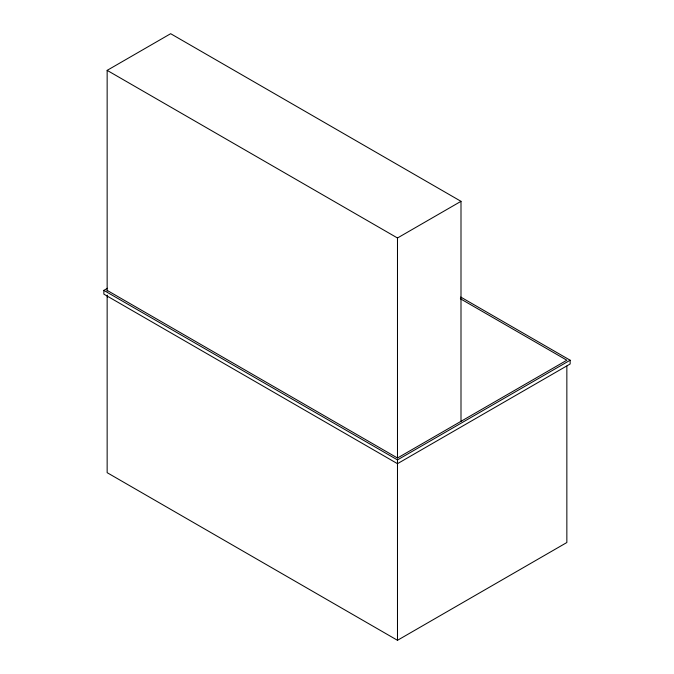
<?xml version="1.0" encoding="UTF-8"?>
<svg xmlns="http://www.w3.org/2000/svg" width="674" height="674" viewBox="0 0 674 674"><rect width="100%" height="100%" fill="white"/><g stroke="black" fill="none" stroke-linecap="round" stroke-linejoin="round"><path stroke-width="1.01" d="M107.149 291.075L107.149 70.366L170.657 33.7L460.999 201.324L460.999 421.334M460.713 297.049L570.145 360.219L570.145 363.994L397.483 463.678L103.855 294.15L103.855 290.376L107.495 288.278M107.149 70.366L397.483 237.989L460.999 201.324M107.149 290.376L397.483 458.008L566.851 360.219L460.367 298.742M103.855 290.376L397.483 459.904L570.145 360.219M107.149 295.204L107.149 472.676L397.483 640.3L566.851 542.519L566.851 366.1M107.402 295.263L107.528 297.36M397.483 237.989L397.483 458.008M397.483 459.904L397.483 463.678M397.483 463.881L397.483 640.3"/></g></svg>
